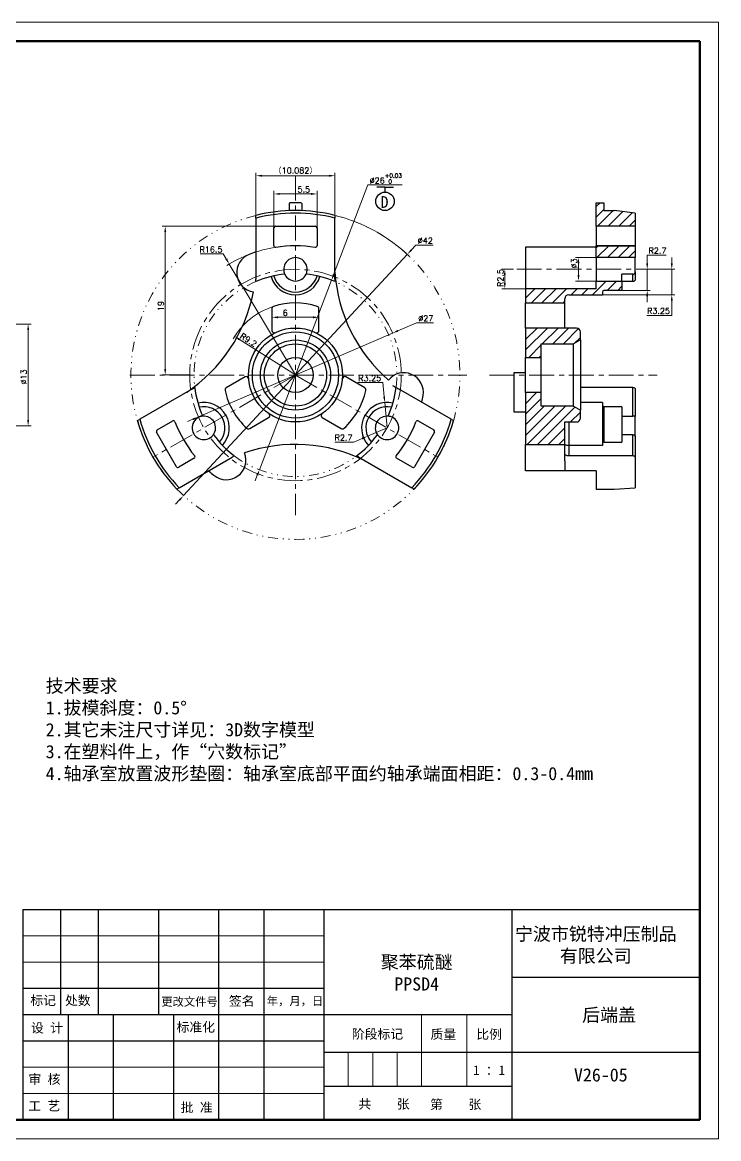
# Model space of a CAD drawing. Header units: millimetres. Extents: x 2517 to 77584, y 486 to 45347.
# Drawn here: x 4144.8 to 4233.7, y 572.1 to 714.6 of the extents above; entities that cross this region are included whole.
import ezdxf

# ---------------------------------------------------------------- set-up
doc = ezdxf.new("R2010")
doc.units = ezdxf.units.MM
doc.linetypes.add('CENTER', pattern=[50.8, 31.75, -6.35, 6.35, -6.35])
doc.linetypes.add('DIVIDE', pattern=[31.75, 12.7, -6.35, 0, -6.35, 0, -6.35])
for name, color, linetype, lineweight in [('中心线', 1, 'CENTER', 9), ('双点划线', 5, 'DIVIDE', 9), ('填充', 3, 'Continuous', 9), ('实线', 7, 'Continuous', 25), ('尺寸标注', 2, 'Continuous', 9), ('引导线', 6, 'Continuous', 9), ('文本', 3, 'Continuous', 15), ('粗实线', 9, 'Continuous', 50)]:
    doc.layers.add(name, color=color, linetype=linetype, lineweight=lineweight)
doc.styles.add('st', font='txt.shx')
doc.styles.get("Standard").update_dxf_attribs({"font": 'simfang.ttf'})
doc.dimstyles.new('st0.3', dxfattribs={"dimscale": 0.3, "dimtxt": 2.5, "dimasz": 2.5, "dimexe": 1.25, "dimexo": 0, "dimtad": 1, "dimtoh": 1, "dimdec": 3, "dimdsep": 46, "dimtxsty": 'st', "dimcen": 0, "dimclrd": 256, "dimclre": 256, "dimclrt": 256, "dimadec": 4, "dimazin": 2, "dimtfac": 1, "dimtdec": 3, "dimtmove": 0, "dimatfit": 1, "dimfxl": 1, "dimlwd": -1, "dimlwe": -1, "dimarcsym": 0})
pattern_1 = [(45, (77.1009, -419.057), (-0.6735192, 0.6735192), [])]
pattern_2 = [(45, (77.1009, -420.279), (-0.6735192, 0.6735192), [])]

# ---------------------------------------------------------------- blocks, each defined once
blk = doc.blocks.new('*D224')
at = {"layer": 'Defpoints', "color": 0, "ltscale": 0.1, "transparency": 16777216}
for p in [(4127.8, 676.09), (4127.8, 663.09), (4145.58, 663.09)]:
    blk.add_point(p, dxfattribs=at)
at = {"layer": '尺寸标注', "ltscale": 0.1, "transparency": 16777216}
for p, q in [((4127.8, 676.09), (4145.96, 676.09)), ((4145.58, 675.34), (4145.58, 663.84)), ((4127.8, 663.09), (4145.96, 663.09))]:
    blk.add_line(p, q, dxfattribs=at)
for points in [[(4145.46, 675.34), (4145.71, 675.34), (4145.58, 676.09)], [(4145.46, 663.84), (4145.71, 663.84), (4145.58, 663.09)]]:
    blk.add_solid(points, dxfattribs=at)
at = {"layer": '尺寸标注', "ltscale": 0.1, "transparency": 16777216, "insert": (4145.02, 669.34), "char_height": 0.75, "attachment_point": 5, "rotation": 90, "style": 'st'}
blk.add_mtext('%%c13', dxfattribs=at)
blk = doc.blocks.new('*D227')
at = {"layer": 'Defpoints', "color": 0, "ltscale": 0.1, "transparency": 16777216}
for p in [(4193.98, 684.99), (4165.43, 654.18)]:
    blk.add_point(p, dxfattribs=at)
at = {"layer": '尺寸标注', "ltscale": 0.1, "transparency": 16777216}
for p, q in [((4194.49, 685.54), (4195.09, 686.18)), ((4195.09, 686.18), (4197.28, 686.18)), ((4165.43, 654.18), (4193.98, 684.99)), ((4164.92, 653.63), (4164.41, 653.08))]:
    blk.add_line(p, q, dxfattribs=at)
blk.add_arc((4179.71, 669.59), 21, 46.1554, 76.1111, dxfattribs=at)
for points in [[(4194.4, 685.63), (4194.58, 685.46), (4193.98, 684.99)], [(4164.83, 653.72), (4165.01, 653.55), (4165.43, 654.18)]]:
    blk.add_solid(points, dxfattribs=at)
at = {"layer": '尺寸标注', "ltscale": 0.1, "transparency": 16777216, "insert": (4196.28, 686.75), "char_height": 0.75, "attachment_point": 5, "style": 'st'}
blk.add_mtext('∅42', dxfattribs=at)
blk = doc.blocks.new('*D231')
at = {"layer": 'Defpoints', "color": 0, "ltscale": 0.1, "transparency": 16777216}
for p in [(4177.16, 688.59), (4163.08, 669.59), (4166.21, 669.59)]:
    blk.add_point(p, dxfattribs=at)
at = {"layer": '尺寸标注', "ltscale": 0.1, "transparency": 16777216}
for p, q in [((4177.16, 688.59), (4162.71, 688.59)), ((4163.08, 687.84), (4163.08, 670.34)), ((4166.21, 669.59), (4162.71, 669.59))]:
    blk.add_line(p, q, dxfattribs=at)
for points in [[(4162.96, 687.84), (4163.21, 687.84), (4163.08, 688.59)], [(4162.96, 670.34), (4163.21, 670.34), (4163.08, 669.59)]]:
    blk.add_solid(points, dxfattribs=at)
at = {"layer": '尺寸标注', "ltscale": 0.1, "transparency": 16777216, "insert": (4162.52, 678.39), "char_height": 0.75, "attachment_point": 5, "rotation": 90, "style": 'st'}
blk.add_mtext('19', dxfattribs=at)
blk = doc.blocks.new('*D232')
at = {"layer": 'Defpoints', "color": 0, "ltscale": 0.1, "transparency": 16777216}
for p in [(4182.46, 692.71), (4176.96, 688.39), (4182.46, 688.39)]:
    blk.add_point(p, dxfattribs=at)
at = {"layer": '尺寸标注', "ltscale": 0.1, "transparency": 16777216}
for p, q in [((4176.96, 688.39), (4176.96, 693.09)), ((4182.46, 688.39), (4182.46, 693.09)), ((4177.71, 692.71), (4181.71, 692.71))]:
    blk.add_line(p, q, dxfattribs=at)
for points in [[(4177.71, 692.84), (4177.71, 692.59), (4176.96, 692.71)], [(4181.71, 692.84), (4181.71, 692.59), (4182.46, 692.71)]]:
    blk.add_solid(points, dxfattribs=at)
at = {"layer": '尺寸标注', "ltscale": 0.1, "transparency": 16777216, "insert": (4180.77, 693.28), "char_height": 0.75, "attachment_point": 5, "style": 'st'}
blk.add_mtext('5.5', dxfattribs=at)
blk = doc.blocks.new('*D233')
at = {"layer": 'Defpoints', "color": 0, "ltscale": 0.1, "transparency": 16777216}
for p in [(4171.26, 683.76), (4179.71, 669.59)]:
    blk.add_point(p, dxfattribs=at)
at = {"layer": '尺寸标注', "ltscale": 0.1, "transparency": 16777216}
for p, q in [((4170.5, 685.05), (4167.56, 685.05)), ((4170.88, 684.41), (4170.5, 685.05)), ((4179.71, 669.59), (4171.26, 683.76))]:
    blk.add_line(p, q, dxfattribs=at)
blk.add_arc((4179.71, 669.59), 16.5, 98.7831, 122.0777, dxfattribs=at)
blk.add_solid([(4170.99, 684.47), (4170.77, 684.34), (4171.26, 683.76)], dxfattribs=at)
at = {"layer": '尺寸标注', "ltscale": 0.1, "transparency": 16777216, "insert": (4168.93, 685.61), "char_height": 0.75, "attachment_point": 5, "style": 'st'}
blk.add_mtext('R16.5', dxfattribs=at)
blk = doc.blocks.new('*D234')
at = {"layer": 'Defpoints', "color": 0, "ltscale": 0.1, "transparency": 16777216}
for p in [(4176.71, 678.07), (4182.71, 678.07), (4182.71, 676.96)]:
    blk.add_point(p, dxfattribs=at)
at = {"layer": '尺寸标注', "ltscale": 0.1, "transparency": 16777216}
for p, q in [((4176.71, 678.07), (4176.71, 676.58)), ((4182.71, 678.07), (4182.71, 676.58)), ((4177.46, 676.96), (4181.96, 676.96))]:
    blk.add_line(p, q, dxfattribs=at)
for points in [[(4177.46, 677.08), (4177.46, 676.83), (4176.71, 676.96)], [(4181.96, 677.08), (4181.96, 676.83), (4182.71, 676.96)]]:
    blk.add_solid(points, dxfattribs=at)
at = {"layer": '尺寸标注', "ltscale": 0.1, "transparency": 16777216, "insert": (4178.4, 677.52), "char_height": 0.75, "attachment_point": 5, "style": 'st'}
blk.add_mtext('6', dxfattribs=at)
blk = doc.blocks.new('*D235')
at = {"layer": 'Defpoints', "color": 0, "ltscale": 0.1, "transparency": 16777216}
for p in [(4171.94, 674.52), (4179.71, 669.59)]:
    blk.add_point(p, dxfattribs=at)
at = {"layer": '尺寸标注', "ltscale": 0.1, "transparency": 16777216}
blk.add_line((4179.71, 669.59), (4172.58, 674.12), dxfattribs=at)
blk.add_arc((4179.71, 669.59), 9.2, 107.6602, 149.8958, dxfattribs=at)
blk.add_solid([(4172.64, 674.23), (4172.51, 674.01), (4171.94, 674.52)], dxfattribs=at)
at = {"layer": '尺寸标注', "ltscale": 0.1, "transparency": 16777216, "insert": (4173.71, 674.06), "char_height": 0.75, "attachment_point": 5, "rotation": 327.5604, "style": 'st'}
blk.add_mtext('R9.2', dxfattribs=at)
blk = doc.blocks.new('*D241')
at = {"layer": 'Defpoints', "color": 0, "ltscale": 0.1, "transparency": 16777216}
for p in [(4192.1, 674.94), (4167.31, 664.23)]:
    blk.add_point(p, dxfattribs=at)
at = {"layer": '尺寸标注', "ltscale": 0.1, "transparency": 16777216}
for p, q in [((4192.79, 675.24), (4195.15, 676.26)), ((4195.15, 676.26), (4197.34, 676.26)), ((4167.31, 664.23), (4192.1, 674.94)), ((4166.62, 663.94), (4165.94, 663.64))]:
    blk.add_line(p, q, dxfattribs=at)
for points in [[(4192.74, 675.35), (4192.84, 675.12), (4192.1, 674.94)], [(4166.58, 664.05), (4166.67, 663.82), (4167.31, 664.23)]]:
    blk.add_solid(points, dxfattribs=at)
at = {"layer": '尺寸标注', "ltscale": 0.1, "transparency": 16777216, "insert": (4196.34, 676.82), "char_height": 0.75, "attachment_point": 5, "style": 'st'}
blk.add_mtext('∅27', dxfattribs=at)
blk = doc.blocks.new('*D242')
at = {"layer": 'Defpoints', "color": 0, "ltscale": 0.1, "transparency": 16777216}
for p in [(4184.31, 681.69), (4175.11, 657.48)]:
    blk.add_point(p, dxfattribs=at)
at = {"layer": '尺寸标注', "ltscale": 0.1, "transparency": 16777216}
for p, q in [((4184.57, 682.39), (4188.94, 693.88)), ((4188.94, 693.88), (4193.33, 693.88)), ((4175.11, 657.48), (4184.31, 681.69)), ((4174.84, 656.78), (4174.57, 656.08))]:
    blk.add_line(p, q, dxfattribs=at)
for points in [[(4184.46, 682.44), (4184.69, 682.35), (4184.31, 681.69)], [(4174.72, 656.83), (4174.96, 656.74), (4175.11, 657.48)]]:
    blk.add_solid(points, dxfattribs=at)
at = {"layer": '尺寸标注', "ltscale": 0.1, "transparency": 16777216, "insert": (4191.23, 694.68), "char_height": 0.75, "attachment_point": 5, "style": 'st'}
blk.add_mtext('%%c26{}{\\H0.71x;\\C3;\\S+0.03^  0;}', dxfattribs=at)
blk = doc.blocks.new('*D247')
at = {"layer": 'Defpoints', "color": 0, "ltscale": 0.1, "transparency": 16777216}
for p in [(4188.92, 661.78), (4191.4, 662.84)]:
    blk.add_point(p, dxfattribs=at)
at = {"layer": '尺寸标注', "ltscale": 0.1, "transparency": 16777216}
for p, q in [((4191.4, 662.84), (4188.92, 661.78)), ((4187.16, 661.03), (4184.73, 661.03)), ((4188.23, 661.48), (4187.16, 661.03))]:
    blk.add_line(p, q, dxfattribs=at)
blk.add_solid([(4188.18, 661.6), (4188.27, 661.37), (4188.92, 661.78)], dxfattribs=at)
at = {"layer": '尺寸标注', "ltscale": 0.1, "transparency": 16777216, "insert": (4185.85, 661.59), "char_height": 0.75, "attachment_point": 5, "style": 'st'}
blk.add_mtext('R2.7', dxfattribs=at)
blk = doc.blocks.new('*D248')
at = {"layer": 'Defpoints', "color": 0, "ltscale": 0.1, "transparency": 16777216}
for p in [(4191.1, 666.07), (4191.4, 662.84)]:
    blk.add_point(p, dxfattribs=at)
at = {"layer": '尺寸标注', "ltscale": 0.1, "transparency": 16777216}
for p, q in [((4190.87, 668.62), (4187.68, 668.62)), ((4191.03, 666.82), (4190.87, 668.62)), ((4191.4, 662.84), (4191.1, 666.07))]:
    blk.add_line(p, q, dxfattribs=at)
blk.add_solid([(4191.16, 666.83), (4190.91, 666.81), (4191.1, 666.07)], dxfattribs=at)
at = {"layer": '尺寸标注', "ltscale": 0.1, "transparency": 16777216, "insert": (4189.18, 669.18), "char_height": 0.75, "attachment_point": 5, "style": 'st'}
blk.add_mtext('R3.25', dxfattribs=at)
blk = doc.blocks.new('*D251')
at = {"layer": 'Defpoints', "color": 0, "ltscale": 0.1, "transparency": 16777216}
for p in [(4218.08, 684.59), (4215.84, 681.59), (4218.08, 681.59)]:
    blk.add_point(p, dxfattribs=at)
at = {"layer": '尺寸标注', "ltscale": 0.1, "transparency": 16777216}
for p, q in [((4218.08, 684.59), (4215.46, 684.59)), ((4215.84, 683.84), (4215.84, 682.34)), ((4218.08, 681.59), (4215.46, 681.59))]:
    blk.add_line(p, q, dxfattribs=at)
for points in [[(4215.71, 683.84), (4215.96, 683.84), (4215.84, 684.59)], [(4215.71, 682.34), (4215.96, 682.34), (4215.84, 681.59)]]:
    blk.add_solid(points, dxfattribs=at)
at = {"layer": '尺寸标注', "ltscale": 0.1, "transparency": 16777216, "insert": (4215.27, 683.83), "char_height": 0.75, "attachment_point": 5, "rotation": 90, "style": 'st'}
blk.add_mtext('%%c3', dxfattribs=at)
blk = doc.blocks.new('*D252')
at = {"layer": 'Defpoints', "color": 0, "ltscale": 0.1, "transparency": 16777216}
for p in [(4224.08, 683.09), (4224.61, 683.09), (4221.38, 680.39)]:
    blk.add_point(p, dxfattribs=at)
at = {"layer": '尺寸标注', "ltscale": 0.1, "transparency": 16777216}
for p, q in [((4224.61, 683.84), (4224.61, 684.91)), ((4224.61, 684.91), (4227.04, 684.91)), ((4224.08, 683.09), (4224.98, 683.09)), ((4224.61, 680.39), (4224.61, 683.09)), ((4221.38, 680.39), (4224.98, 680.39)), ((4224.61, 679.64), (4224.61, 678.89))]:
    blk.add_line(p, q, dxfattribs=at)
for points in [[(4224.48, 683.84), (4224.73, 683.84), (4224.61, 683.09)], [(4224.48, 679.64), (4224.73, 679.64), (4224.61, 680.39)]]:
    blk.add_solid(points, dxfattribs=at)
at = {"layer": '尺寸标注', "ltscale": 0.1, "transparency": 16777216, "insert": (4225.92, 685.47), "char_height": 0.75, "attachment_point": 5, "style": 'st'}
blk.add_mtext('R2.7', dxfattribs=at)
blk = doc.blocks.new('*D253')
at = {"layer": 'Defpoints', "color": 0, "ltscale": 0.1, "transparency": 16777216}
for p in [(4226.37, 683.09), (4227.74, 683.09), (4218.88, 679.84)]:
    blk.add_point(p, dxfattribs=at)
at = {"layer": '尺寸标注', "ltscale": 0.1, "transparency": 16777216}
for p, q in [((4227.74, 683.84), (4227.74, 684.59)), ((4226.37, 683.09), (4228.12, 683.09)), ((4227.74, 683.09), (4227.74, 679.84)), ((4218.88, 679.84), (4228.12, 679.84)), ((4227.74, 679.09), (4227.74, 677.2)), ((4227.74, 677.2), (4224.55, 677.2))]:
    blk.add_line(p, q, dxfattribs=at)
for points in [[(4227.62, 683.84), (4227.87, 683.84), (4227.74, 683.09)], [(4227.62, 679.09), (4227.87, 679.09), (4227.74, 679.84)]]:
    blk.add_solid(points, dxfattribs=at)
at = {"layer": '尺寸标注', "ltscale": 0.1, "transparency": 16777216, "insert": (4226.05, 677.77), "char_height": 0.75, "attachment_point": 5, "style": 'st'}
blk.add_mtext('R3.25', dxfattribs=at)
blk = doc.blocks.new('*D254')
at = {"layer": 'Defpoints', "color": 0, "ltscale": 0.1, "transparency": 16777216}
for p in [(4206.43, 683.09), (4207.55, 683.09), (4209.08, 680.59)]:
    blk.add_point(p, dxfattribs=at)
at = {"layer": '尺寸标注', "ltscale": 0.1, "transparency": 16777216}
for p, q in [((4207.55, 683.09), (4206.05, 683.09)), ((4206.43, 681.34), (4206.43, 682.34)), ((4209.08, 680.59), (4206.05, 680.59))]:
    blk.add_line(p, q, dxfattribs=at)
for points in [[(4206.3, 682.34), (4206.55, 682.34), (4206.43, 683.09)], [(4206.3, 681.34), (4206.55, 681.34), (4206.43, 680.59)]]:
    blk.add_solid(points, dxfattribs=at)
at = {"layer": '尺寸标注', "ltscale": 0.1, "transparency": 16777216, "insert": (4205.87, 681.97), "char_height": 0.75, "attachment_point": 5, "rotation": 90, "style": 'st'}
blk.add_mtext('R2.5', dxfattribs=at)
blk = doc.blocks.new('*D262')
at = {"layer": 'Defpoints', "color": 0, "ltscale": 0.1, "transparency": 16777216}
for p in [(4184.75, 695.04), (4174.67, 689.97), (4184.75, 689.97)]:
    blk.add_point(p, dxfattribs=at)
at = {"layer": '尺寸标注', "ltscale": 0.1, "transparency": 16777216}
for p, q in [((4174.67, 689.97), (4174.67, 695.41)), ((4175.42, 695.04), (4184, 695.04)), ((4184.75, 689.97), (4184.75, 695.41))]:
    blk.add_line(p, q, dxfattribs=at)
for points in [[(4175.42, 695.16), (4175.42, 694.91), (4174.67, 695.04)], [(4184, 695.16), (4184, 694.91), (4184.75, 695.04)]]:
    blk.add_solid(points, dxfattribs=at)
at = {"layer": '尺寸标注', "ltscale": 0.1, "transparency": 16777216, "insert": (4179.71, 695.65), "char_height": 0.75, "attachment_point": 5, "style": 'st'}
blk.add_mtext('（10.082）', dxfattribs=at)

msp = doc.modelspace()

# ---------------------------------------------------------------- hatches: boundary and pattern name
at = {"layer": '填充'}
h = msp.add_hatch(dxfattribs=at)
h.set_pattern_fill('ANSI31', color=256, scale=0.3, style=0)
h.set_pattern_definition(pattern_1)
h.paths.add_polyline_path([(4218.0827, 691.5872), (4218.0827, 688.5872), (4223.0827, 688.5872), (4223.0827, 690.2557), (4220.3827, 690.5872), (4219.0827, 690.5872), (4219.0827, 691.5872)], flags=0)
h = msp.add_hatch(dxfattribs=at)
h.set_pattern_fill('ANSI31', color=256, scale=0.3, style=0)
h.set_pattern_definition(pattern_2)
h.paths.add_polyline_path([(4223.0827, 684.5872), (4223.0827, 686.0872), (4218.0827, 686.0872), (4218.0827, 684.5872)], flags=0)
h = msp.add_hatch(dxfattribs=at)
h.set_pattern_fill('ANSI31', color=256, scale=0.3, style=0)
h.set_pattern_definition(pattern_1)
edge = h.paths.add_edge_path(flags=0)
edge.add_line((4209.0827, 680.5872), (4209.0827, 678.7872))
edge.add_line((4209.0827, 678.7872), (4214.0827, 678.7872))
edge.add_line((4214.0827, 678.7872), (4214.0827, 679.3372))
edge.add_arc((4214.5827, 679.3372), 0.5, 90, 180, ccw=False)
edge.add_line((4214.5827, 679.8372), (4218.8827, 679.8372))
edge.add_line((4218.8827, 679.8372), (4218.8827, 680.1872))
edge.add_arc((4219.0827, 680.1872), 0.2, 90, 180, ccw=False)
edge.add_line((4219.0827, 680.3872), (4221.3827, 680.3872))
edge.add_line((4221.3827, 680.3872), (4221.3827, 681.5872))
edge.add_line((4221.3827, 681.5872), (4218.0827, 681.5872))
edge.add_line((4218.0827, 681.5872), (4218.0827, 680.5872))
edge.add_line((4218.0827, 680.5872), (4209.0827, 680.5872))
h = msp.add_hatch(dxfattribs=at)
h.set_pattern_fill('ANSI31', color=256, scale=0.3, style=0)
h.set_pattern_definition(pattern_2)
edge = h.paths.add_edge_path()
edge.add_line((4215.5827, 675.5872), (4209.0827, 675.5872))
edge.add_line((4209.0827, 675.5872), (4209.0827, 671.8372))
edge.add_line((4209.0827, 671.8372), (4211.0827, 671.8372))
edge.add_line((4211.0827, 671.8372), (4211.0827, 673.5622))
edge.add_line((4211.0827, 673.5622), (4215.2167, 673.5622))
edge.add_line((4215.2167, 673.5622), (4216.0827, 674.0622))
edge.add_line((4216.0827, 674.0622), (4216.0827, 675.0872))
edge.add_arc((4215.5827, 675.0872), 0.5, 0, 90)
h = msp.add_hatch(dxfattribs=at)
h.set_pattern_fill('ANSI31', color=256, scale=0.3, style=0)
h.set_pattern_definition(pattern_1)
edge = h.paths.add_edge_path()
edge.add_line((4209.0827, 667.3372), (4209.0827, 660.7197))
edge.add_line((4209.0827, 660.7197), (4214.0827, 660.7197))
edge.add_line((4214.0827, 660.7197), (4214.0827, 663.5872))
edge.add_line((4214.0827, 663.5872), (4215.5827, 663.5872))
edge.add_arc((4215.5827, 664.0872), 0.5, 270, 360)
edge.add_line((4216.0827, 664.0872), (4216.0827, 665.1122))
edge.add_line((4216.0827, 665.1122), (4215.2167, 665.6122))
edge.add_line((4215.2167, 665.6122), (4211.0827, 665.6122))
edge.add_line((4211.0827, 665.6122), (4211.0827, 667.3372))
edge.add_line((4211.0827, 667.3372), (4209.0827, 667.3372))

# ---------------------------------------------------------------- linework, layer by layer
at = {"layer": '中心线', "ltscale": 0.1}
for p, q in [((4179.7069, 695.0352), (4179.7069, 651.6921)), ((4226.3674, 683.0872), (4207.5473, 683.0872)), ((4158.5644, 669.5872), (4201.5983, 669.5872)), ((4179.7069, 669.5872), (4161.5204, 659.0872)), ((4179.7069, 669.5872), (4197.8935, 659.0872)), ((4204.4625, 669.5872), (4225.863, 669.5872))]:
    msp.add_line(p, q, dxfattribs=at)
msp.add_circle((4179.7069, 669.5872), 13.5, dxfattribs=at)
at = {"layer": '双点划线', "ltscale": 0.1}
for radius, start, end in [(21, 103.888886, 76.111114), (12.95, 112.908066, 186.497771), (12.95, 352.908066, 67.091934), (12.95, 232.908066, 307.091934)]:
    msp.add_arc((4179.7069, 669.5872), radius, start, end, dxfattribs=at)
at = {"layer": '实线', "color": 1, "ltscale": 0.1}
for p, q in [((4191.1395, 693.5614), (4190.1115, 693.5614)), ((4191.1395, 692.9464), (4191.1395, 693.5614)), ((4191.1395, 693.5614), (4192.2349, 693.5614))]:
    msp.add_line(p, q, dxfattribs=at)
at = {"layer": '实线'}
for p, q in [((4178.9069, 691.476), (4178.9069, 690.572)), ((4180.5069, 691.476), (4180.5069, 690.572)), ((4218.0827, 691.5872), (4219.0827, 691.5872)), ((4218.0827, 688.5872), (4218.0827, 691.5872)), ((4219.0827, 691.5872), (4219.0827, 690.5872)), ((4219.0827, 690.5872), (4220.3827, 690.5872)), ((4223.0827, 690.2557), (4220.3827, 690.5872)), ((4223.0827, 690.2557), (4223.0827, 688.5872)), ((4174.6661, 689.6316), (4174.6661, 689.9732)), ((4174.6661, 689.6316), (4174.6661, 681.8409)), ((4184.7478, 689.9732), (4184.7478, 689.6316)), ((4184.7478, 681.8409), (4184.7478, 689.6316)), ((4176.9569, 686.0914), (4176.9569, 688.3872)), ((4177.1569, 688.5872), (4182.2569, 688.5872)), ((4182.4569, 688.3872), (4182.4569, 686.0914)), ((4223.0827, 688.5872), (4218.0827, 688.5872)), ((4218.0827, 688.5872), (4218.0827, 688.3872)), ((4218.0827, 688.3872), (4218.0827, 686.0914)), ((4223.0827, 688.5872), (4223.0827, 688.3872)), ((4223.0827, 688.3872), (4223.0827, 686.0914)), ((4218.0827, 685.8967), (4209.0827, 685.8967)), ((4209.0827, 685.8967), (4209.0827, 683.0872)), ((4218.0827, 686.0914), (4223.0827, 686.0914)), ((4218.0827, 686.0872), (4218.0827, 686.0914)), ((4223.0827, 686.0872), (4218.0827, 686.0872)), ((4218.0827, 684.5872), (4218.0827, 686.0872)), ((4223.0827, 686.0914), (4223.0827, 686.0872)), ((4223.0827, 686.0872), (4223.0827, 684.5872)), ((4218.0827, 684.5872), (4218.0827, 681.5872)), ((4223.0827, 684.5872), (4218.0827, 684.5872)), ((4223.0827, 682.7562), (4223.0827, 684.5872)), ((4209.0827, 683.0872), (4209.0827, 680.5872)), ((4218.0827, 680.5872), (4218.0827, 681.5872)), ((4218.0827, 681.5872), (4221.3827, 681.5872)), ((4222.7827, 682.4651), (4221.3827, 682.4651)), ((4221.3827, 681.5872), (4221.3827, 682.4651)), ((4221.3827, 681.5872), (4221.3827, 680.3872)), ((4222.7827, 681.5159), (4221.3827, 681.5159)), ((4222.7827, 681.5159), (4222.7827, 682.4651)), ((4223.0827, 682.7562), (4223.0827, 681.8409)), ((4218.0827, 680.5872), (4209.0827, 680.5872)), ((4209.0827, 680.5872), (4209.0827, 678.7872)), ((4218.8827, 680.1872), (4218.8827, 679.8372)), ((4221.3827, 680.3872), (4219.0827, 680.3872)), ((4209.0827, 678.7872), (4214.0827, 678.7872)), ((4209.0827, 678.3537), (4209.0827, 678.7872)), ((4214.0827, 678.7872), (4214.0827, 679.3372)), ((4214.0827, 678.3537), (4214.0827, 678.7872)), ((4214.5827, 679.8372), (4218.8827, 679.8372)), ((4176.7069, 678.0678), (4176.7069, 675.2793)), ((4182.7069, 675.2793), (4182.7069, 678.0678)), ((4209.0827, 678.0678), (4209.0827, 678.3537)), ((4209.0827, 675.5872), (4209.0827, 678.0678)), ((4214.0827, 678.0678), (4214.0827, 678.3537)), ((4214.0827, 675.5872), (4214.0827, 678.0678)), ((4209.0827, 675.5872), (4209.0827, 671.8372)), ((4215.5827, 675.5872), (4209.0827, 675.5872)), ((4216.0827, 674.0622), (4216.0827, 675.0872)), ((4211.0827, 673.5622), (4215.2167, 673.5622)), ((4211.0827, 671.8372), (4211.0827, 673.5622)), ((4216.0827, 674.0622), (4215.2167, 673.5622)), ((4215.2167, 665.6122), (4215.2167, 673.5622)), ((4216.0827, 674.0622), (4216.0827, 665.1122)), ((4209.0827, 671.8372), (4211.0827, 671.8372)), ((4209.0827, 667.3372), (4209.0827, 671.8372)), ((4211.0827, 667.3372), (4211.0827, 671.8372)), ((4173.2774, 669.3392), (4170.8625, 667.945)), ((4188.5513, 667.945), (4186.1364, 669.3392)), ((4209.0827, 669.879), (4207.5827, 669.879)), ((4207.5827, 669.879), (4207.5827, 664.879)), ((4166.5745, 667.8259), (4159.8276, 663.9305)), ((4199.5863, 663.9305), (4192.8393, 667.8259)), ((4211.0827, 667.3372), (4209.0827, 667.3372)), ((4209.0827, 667.3372), (4209.0827, 660.7197)), ((4211.0827, 665.6122), (4211.0827, 667.3372)), ((4222.7827, 667.9884), (4216.0827, 667.9884)), ((4222.7827, 664.3303), (4222.7827, 667.9884)), ((4223.0827, 667.8259), (4223.0827, 664.2697)), ((4218.8827, 666.0872), (4216.0827, 666.0872)), ((4218.8827, 666.0872), (4218.8827, 660.6053)), ((4207.5827, 664.879), (4209.0827, 664.879)), ((4215.2167, 665.6122), (4211.0827, 665.6122)), ((4215.2167, 665.6122), (4216.0827, 665.1122)), ((4216.0827, 664.0872), (4216.0827, 665.1122)), ((4221.3827, 665.5372), (4219.0827, 665.5372)), ((4219.0827, 665.5372), (4219.0827, 661.0107)), ((4221.3827, 665.5372), (4221.3827, 661.0107)), ((4159.5317, 663.7597), (4159.8276, 663.9305)), ((4162.0507, 662.5688), (4164.0389, 663.7167)), ((4173.8625, 662.7489), (4176.2774, 664.1431)), ((4183.1364, 664.1431), (4185.5513, 662.7489)), ((4195.375, 663.7167), (4197.3632, 662.5688)), ((4199.5863, 663.9305), (4199.8822, 663.7597)), ((4214.0827, 663.5872), (4215.5827, 663.5872)), ((4214.0827, 660.7197), (4214.0827, 663.5872)), ((4214.5827, 663.5872), (4214.5827, 660.6053)), ((4221.3827, 664.3303), (4222.7827, 664.3303)), ((4223.0827, 661.726), (4223.0827, 664.2697)), ((4164.5275, 657.8789), (4161.9775, 662.2956)), ((4197.4364, 662.2956), (4194.8864, 657.8789)), ((4222.7827, 661.9662), (4221.3827, 661.9662)), ((4222.7827, 659.2574), (4222.7827, 661.9662)), ((4223.0827, 661.7357), (4223.0827, 659.0949)), ((4209.0827, 660.7197), (4214.0827, 660.7197)), ((4209.0827, 657.3662), (4209.0827, 660.7197)), ((4214.0827, 658.6435), (4214.0827, 660.7197)), ((4214.5827, 660.6053), (4214.5827, 659.2574)), ((4218.8827, 660.6053), (4214.5827, 660.6053)), ((4219.0827, 661.0107), (4221.3827, 661.0107)), ((4166.7889, 658.9536), (4164.8007, 657.8057)), ((4164.8684, 655.1996), (4171.6154, 659.0949)), ((4187.7985, 659.0949), (4194.5454, 655.1996)), ((4194.6132, 657.8057), (4192.625, 658.9536)), ((4222.7827, 659.2574), (4214.5827, 659.2574)), ((4223.0827, 659.0949), (4223.0827, 655.1996)), ((4214.0827, 657.3662), (4209.0827, 657.3662)), ((4214.0827, 658.6435), (4214.0827, 657.3662)), ((4218.0827, 657.3662), (4214.0827, 657.3662)), ((4218.0827, 657.3662), (4218.0827, 655.0287)), ((4164.8684, 655.1996), (4164.5725, 655.0287)), ((4194.8413, 655.0287), (4194.5454, 655.1996)), ((4218.0827, 655.0287), (4220.3827, 655.0287)), ((4220.3827, 655.0287), (4223.0827, 655.1996)), ((4144.9197, 601.3408), (4231.3266, 601.3408)), ((4144.9287, 601.3408), (4144.9287, 574.4586)), ((4149.7291, 601.3408), (4149.7291, 587.8997)), ((4154.5295, 601.3408), (4154.5295, 587.8997)), ((4162.2101, 601.3408), (4162.2101, 587.8997)), ((4169.8907, 601.3408), (4169.8907, 574.4586)), ((4175.6512, 601.3408), (4175.6512, 574.4586)), ((4183.3318, 601.3408), (4183.3318, 574.4586)), ((4207.3247, 601.3408), (4207.3247, 574.4586)), ((4207.3247, 592.7001), (4231.3266, 592.7001)), ((4144.9197, 591.26), (4183.3318, 591.26)), ((4144.9197, 587.8997), (4183.3318, 587.8997)), ((4150.6892, 587.8997), (4150.6892, 574.4586)), ((4156.4496, 587.8997), (4156.4496, 574.4586)), ((4164.1303, 587.8997), (4164.1303, 574.4586)), ((4183.3318, 587.8997), (4207.3247, 587.8997)), ((4144.9197, 584.5394), (4183.3318, 584.5394)), ((4183.3318, 583.0993), (4231.3266, 583.0993)), ((4183.3318, 578.779), (4207.3247, 578.779)), ((4144.9197, 574.4586), (4231.3266, 574.4586))]:
    msp.add_line(p, q, dxfattribs=at)
at = {"layer": '实线', "color": 1, "ltscale": 0.1}
msp.add_circle((4191.1395, 691.7684), 1.1781, dxfattribs=at)
at = {"layer": '实线'}
for radius in [6, 5.5, 4.475, 3.975, 2.25]:
    msp.add_circle((4179.7069, 669.5872), radius, dxfattribs=at)
for centre, radius, start, end in [((4179.0069, 691.476), 0.1, 91.831684, 180), ((4179.7069, 669.5872), 22, 88.168316, 91.831684), ((4180.4069, 691.476), 0.1, 0, 88.168316), ((4179.7069, 669.5872), 21, 76.111114, 103.888886), ((4179.7069, 669.5872), 20.6685, 75.883759, 104.116241), ((4177.1569, 688.3872), 0.2, 90, 180), ((4182.2569, 688.3872), 0.2, 0, 90), ((4177.1569, 686.0914), 0.2, 180, 278.783116), ((4179.7069, 669.5872), 16.5, 81.216884, 98.783116), ((4182.2569, 686.0914), 0.2, 261.216884, 0), ((4174.7069, 682.6639), 2.5, 110.924832, 261.487704), ((4179.7069, 669.5872), 16.5, 107.788556, 110.924832), ((4179.7069, 683.0872), 1.5, 347.251082, 192.748918), ((4179.7069, 669.5872), 12.95, 96.050084, 112.908066), ((4179.7069, 683.0872), 3.25, 196.627832, 343.372168), ((4179.7069, 683.0872), 2.9, 197.049587, 342.950413), ((4179.7069, 683.0872), 1.5, 204.503768, 335.496232), ((4179.7069, 669.5872), 12.95, 67.091934, 83.949916), ((4204.7069, 684.021), 20, 183.661932, 228.961065), ((4154.7069, 684.021), 20, 303.661932, 348.961065), ((4219.0827, 680.1872), 0.2, 90, 180), ((4179.7069, 669.5872), 9.2, 72.339827, 107.660173), ((4214.5827, 679.3372), 0.5, 90, 180), ((4177.0069, 678.0678), 0.3, 107.660173, 180), ((4182.4069, 678.0678), 0.3, 0, 72.339827), ((4177.0069, 675.2793), 0.3, 180, 295.376934), ((4182.4069, 675.2793), 0.3, 244.623066, 0), ((4215.5827, 675.0872), 0.5, 0, 90), ((4173.4274, 669.0794), 0.3, 4.623066, 120), ((4185.9864, 669.0794), 0.3, 60, 175.376934), ((4193.5317, 667.379), 2.5, 350.924832, 141.487704), ((4179.7069, 669.5872), 12.95, 187.091934, 203.949916), ((4171.0125, 667.6852), 0.3, 120, 192.339827), ((4179.7069, 669.5872), 9.2, 192.339827, 227.660173), ((4179.7069, 669.5872), 9.2, 312.339827, 347.660173), ((4188.4013, 667.6852), 0.3, 347.660173, 60), ((4179.7069, 669.5872), 12.95, 336.050084, 352.908066), ((4168.0156, 662.8372), 3.25, 316.627832, 103.372168), ((4191.3983, 662.8372), 3.25, 76.627832, 223.372168), ((4179.7069, 669.5872), 16.5, 347.788556, 350.924832), ((4168.0156, 662.8372), 2.7, 317.430828, 102.569172), ((4176.1274, 664.4029), 0.3, 300, 55.376934), ((4183.2864, 664.4029), 0.3, 124.623066, 240), ((4191.3983, 662.8372), 2.7, 77.430828, 222.569172), ((4219.0827, 665.7372), 0.2, 180, 270), ((4179.7069, 669.5872), 21, 196.111114, 223.888886), ((4179.7069, 669.5872), 20.6685, 195.883759, 224.116241), ((4164.1389, 663.5435), 0.2, 21.216884, 120), ((4179.7069, 669.5872), 16.5, 201.216884, 218.783116), ((4168.0156, 662.8372), 1.5, 107.251082, 312.748918), ((4168.0156, 662.8372), 1.5, 324.503768, 95.496232), ((4191.3983, 662.8372), 1.5, 84.503768, 215.496232), ((4191.3983, 662.8372), 1.5, 227.251082, 72.748918), ((4179.7069, 669.5872), 16.5, 321.216884, 338.783116), ((4179.7069, 669.5872), 20.6685, 315.883759, 344.116241), ((4179.7069, 669.5872), 21, 316.111114, 343.888886), ((4195.275, 663.5435), 0.2, 60, 158.783116), ((4215.5827, 664.0872), 0.5, 270, 0), ((4162.1507, 662.3956), 0.2, 120, 210), ((4179.7069, 669.5872), 12.95, 216.050084, 232.908066), ((4173.7125, 663.0087), 0.3, 227.660173, 300), ((4185.7013, 663.0087), 0.3, 240, 312.339827), ((4179.7069, 669.5872), 12.95, 307.091934, 323.949916), ((4197.2632, 662.3956), 0.2, 330, 60), ((4179.7069, 640.7197), 20, 63.661932, 108.961065), ((4166.6889, 659.1268), 0.2, 300, 38.783116), ((4170.8822, 658.7187), 2.5, 230.924832, 21.487704), ((4192.725, 659.1268), 0.2, 141.216884, 240), ((4164.7007, 657.9789), 0.2, 210, 300), ((4179.7069, 669.5872), 16.5, 227.788556, 230.924832), ((4194.7132, 657.9789), 0.2, 240, 330)]:
    msp.add_arc(centre, radius, start, end, dxfattribs=at)
for points, knots in [([(4174.6661, 681.5159), (4174.6661, 681.5159), (4174.6661, 681.5547), (4174.6661, 681.6767), (4174.6661, 681.7585), (4174.6661, 681.8409)], [0, 0, 0, 0, 0.5, 0.5, 1, 1, 1, 1]), ([(4178.2439, 682.7562), (4178.2616, 682.678), (4178.2859, 682.6035), (4178.3268, 682.497), (4178.342, 682.4651), (4178.342, 682.4651)], [0, 0, 0, 0, 0.5, 0.5, 1, 1, 1, 1]), ([(4181.0718, 682.4651), (4181.0718, 682.4651), (4181.0871, 682.497), (4181.1279, 682.6033), (4181.1523, 682.6781), (4181.17, 682.7562)], [0, 0, 0, 0, 0.5, 0.5, 1, 1, 1, 1]), ([(4184.7478, 681.8409), (4184.7478, 681.7583), (4184.7478, 681.6774), (4184.7478, 681.5544), (4184.7478, 681.5159), (4184.7478, 681.5159)], [0, 0, 0, 0, 0.5, 0.5, 1, 1, 1, 1]), ([(4222.7827, 682.4651), (4222.8628, 682.4651), (4222.9405, 682.497), (4223.0501, 682.6033), (4223.0827, 682.6781), (4223.0827, 682.7562)], [0, 0, 0, 0, 0.5, 0.5, 1, 1, 1, 1]), ([(4223.0827, 681.8409), (4223.0827, 681.7583), (4223.0535, 681.6774), (4222.9446, 681.5544), (4222.8655, 681.5159), (4222.7827, 681.5159)], [0, 0, 0, 0, 0.5, 0.5, 1, 1, 1, 1]), ([(4166.5745, 667.8259), (4166.646, 667.8672), (4166.7162, 667.9076), (4166.8226, 667.9691), (4166.856, 667.9884), (4166.856, 667.9884)], [0, 0, 0, 0, 0.5, 0.5, 1, 1, 1, 1]), ([(4192.0861, 668.2608), (4192.2056, 668.1918), (4192.323, 668.124), (4192.5019, 668.0207), (4192.5579, 667.9884), (4192.5579, 667.9884)], [0, 0, 0, 0, 0.5, 0.5, 1, 1, 1, 1]), ([(4192.5579, 667.9884), (4192.5579, 667.9884), (4192.5915, 667.969), (4192.6971, 667.908), (4192.7679, 667.8671), (4192.8393, 667.8259)], [0, 0, 0, 0, 0.5, 0.5, 1, 1, 1, 1]), ([(4222.7827, 667.9884), (4222.8653, 667.9884), (4222.9448, 667.969), (4223.053, 667.908), (4223.0827, 667.8671), (4223.0827, 667.8259)], [0, 0, 0, 0, 0.5, 0.5, 1, 1, 1, 1]), ([(4167.8719, 664.3303), (4167.8719, 664.3303), (4167.8367, 664.3276), (4167.7242, 664.3097), (4167.6473, 664.2935), (4167.5708, 664.2697)], [0, 0, 0, 0, 0.5, 0.5, 1, 1, 1, 1]), ([(4191.8431, 664.2697), (4191.7666, 664.2935), (4191.6899, 664.3097), (4191.5772, 664.3276), (4191.5419, 664.3303), (4191.5419, 664.3303)], [0, 0, 0, 0, 0.5, 0.5, 1, 1, 1, 1]), ([(4223.0827, 664.2697), (4223.0827, 664.2935), (4223.0503, 664.3097), (4222.9406, 664.3276), (4222.8629, 664.3303), (4222.7827, 664.3303)], [0, 0, 0, 0, 0.5, 0.5, 1, 1, 1, 1]), ([(4169.0338, 661.7357), (4169.0926, 661.7901), (4169.145, 661.8485), (4169.2168, 661.9371), (4169.2368, 661.9662), (4169.2368, 661.9662)], [0, 0, 0, 0, 0.5, 0.5, 1, 1, 1, 1]), ([(4190.177, 661.9662), (4190.177, 661.9662), (4190.197, 661.9371), (4190.2687, 661.8486), (4190.3213, 661.7901), (4190.3801, 661.7357)], [0, 0, 0, 0, 0.5, 0.5, 1, 1, 1, 1]), ([(4222.7827, 661.9662), (4222.8628, 661.9662), (4222.9405, 661.9371), (4223.0501, 661.8486), (4223.0827, 661.7901), (4223.0827, 661.7357)], [0, 0, 0, 0, 0.5, 0.5, 1, 1, 1, 1]), ([(4214.5827, 660.6053), (4214.5044, 660.6053), (4214.429, 660.6054), (4214.3002, 660.6066), (4214.2474, 660.6078), (4214.1216, 660.6147), (4214.0827, 660.6238), (4214.0827, 660.6372)], [0, 0, 0, 0, 0.25, 0.25, 0.5, 0.5, 1, 1, 1, 1]), ([(4219.0827, 661.0107), (4219.0298, 661.0107), (4218.978, 660.9943), (4218.9044, 660.939), (4218.8827, 660.9004), (4218.8827, 660.8613)], [0, 0, 0, 0, 0.5, 0.5, 1, 1, 1, 1]), ([(4171.8968, 659.2574), (4171.8968, 659.2574), (4171.8632, 659.238), (4171.7576, 659.177), (4171.6868, 659.1361), (4171.6154, 659.0949)], [0, 0, 0, 0, 0.5, 0.5, 1, 1, 1, 1]), ([(4187.7985, 659.0949), (4187.727, 659.1362), (4187.6569, 659.1767), (4187.5504, 659.2381), (4187.517, 659.2574), (4187.517, 659.2574)], [0, 0, 0, 0, 0.5, 0.5, 1, 1, 1, 1]), ([(4214.5827, 659.2574), (4214.4445, 659.2574), (4214.3116, 659.29), (4214.1315, 659.3924), (4214.0827, 659.4609), (4214.0827, 659.5298)], [0, 0, 0, 0, 0.5, 0.5, 1, 1, 1, 1]), ([(4223.0827, 659.0949), (4223.0827, 659.1362), (4223.0535, 659.1767), (4222.9446, 659.2381), (4222.8655, 659.2574), (4222.7827, 659.2574)], [0, 0, 0, 0, 0.5, 0.5, 1, 1, 1, 1])]:
    msp.add_open_spline(points, degree=3, knots=knots, dxfattribs=at)
at = {"layer": '引导线'}
for p, q in [((4032.1107, 714.6299), (4233.7268, 714.6299)), ((4233.7268, 572.0585), (4233.7268, 714.6299)), ((4144.9197, 597.9805), (4183.3318, 597.9805)), ((4144.9197, 594.6203), (4183.3318, 594.6203)), ((4144.9197, 581.1792), (4183.3318, 581.1792)), ((4144.9197, 577.8189), (4183.3318, 577.8189)), ((4032.1107, 572.0585), (4233.7268, 572.0585))]:
    msp.add_line(p, q, dxfattribs=at)
at = {"layer": '文本', "ltscale": 0.2}
for p, q in [((4195.8038, 587.8997), (4195.8038, 578.779)), ((4201.5642, 587.8997), (4201.5642, 578.779)), ((4186.443, 583.0993), (4186.443, 578.779)), ((4189.5633, 583.0993), (4189.5633, 578.779)), ((4192.6835, 583.0993), (4192.6835, 578.779))]:
    msp.add_line(p, q, dxfattribs=at)
at = {"layer": '粗实线'}
for p, q in [((4044.1116, 712.2297), (4231.3266, 712.2297)), ((4231.3266, 574.4586), (4231.3266, 712.2297)), ((4044.1116, 574.4586), (4231.3266, 574.4586))]:
    msp.add_line(p, q, dxfattribs=at)

# ---------------------------------------------------------------- texts
at = {"layer": '实线', "color": 1, "insert": (4191.0769, 691.6841), "char_height": 1.5, "width": 2.977465, "attachment_point": 5}
msp.add_mtext('D', dxfattribs=at)
at = {"layer": '实线', "char_height": 1.68013, "attachment_point": 5}
for s, insert, width in [('宁波市锐特冲压制品\\P有限公司', (4218.04, 596.7123), 30.32873), ('聚苯硫醚\\PPPSD4 ', (4195.1761, 593.2005), 18.899592), ('后端盖', (4219.7365, 587.7645), 22.082966), ('V26-05', (4218.6831, 580.1876), 22.082966)]:
    msp.add_mtext(s, dxfattribs=dict(at, insert=insert, width=width))
at = {"layer": '文本', "insert": (4147.825, 624.1895), "char_height": 1.680134, "width": 83.60873, "attachment_point": 4}
msp.add_mtext('技术要求\\P1.拔模斜度：0.5°\\P2.其它未注尺寸详见：3D数字模型\\P3.在塑料件上，作“穴数标记”\\P4.轴承室放置波形垫圈：轴承室底部平面约轴承端面相距：0.3-0.4mm', dxfattribs=at)
at = {"layer": '文本', "ltscale": 0.2, "attachment_point": 5}
for s, insert, char_height, width in [('标记', (4147.5043, 589.6561), 1.2001, 6.966125), ('处数', (4151.9302, 589.6456), 1.2001, 6.966125), ('签名', (4172.8416, 589.5631), 1.2001, 6.966125), ('年，月，日', (4179.6545, 589.5528), 1.05608, 6.966125), ('更改文件号', (4166.186, 589.4866), 1.05608, 15.451556), ('设 计', (4147.9952, 586.1428), 1.2001, 6.966125), ('标准化', (4166.9875, 586.252), 1.2001, 6.966125), ('阶段标记', (4190.1762, 585.3616), 1.2001, 6.966125), ('质量', (4198.5831, 585.3337), 1.2001, 6.966125), ('比例', (4204.4256, 585.3337), 1.2001, 6.966125), ('审 核', (4147.6672, 579.5948), 1.2001, 6.966125), ('1 ：1', (4204.419, 580.8041), 1.2001, 6.966125), ('工 艺', (4147.6481, 576.2116), 1.2001, 6.966125), ('批 准', (4167.0968, 575.9878), 1.2001, 6.966125), ('共    张', (4191.0068, 576.4174), 1.2001, 6.966125), ('第    张', (4200.1594, 576.3742), 1.2001, 6.966125)]:
    msp.add_mtext(s, dxfattribs=dict(at, insert=insert, char_height=char_height, width=width))

# ---------------------------------------------------------------- dimensions: what is measured, and where the dimension line sits
at = {"layer": '尺寸标注', "ltscale": 0.1}
dim = msp.add_diameter_dim_2p(p1=(4175.1065, 657.4819), p2=(4184.3074, 681.6925), text='%%c26{}{\\H0.71x;\\C3;\\S+0.03^  0;}', dimstyle='st0.3', override={"dimtp": 0.03, "dimtm": 0, "dimtdec": 3, "dimtzin": 8}, dxfattribs=at)
dim.commit()
dim.dimension.update_dxf_attribs({"geometry": '*D242', "text_midpoint": (4191.2261, 693.8757), "dimtype": 163})
dim = msp.add_linear_dim(base=(4184.7478, 695.0352), p1=(4174.6661, 689.9732), p2=(4184.7478, 689.9732), text='（<>）', dimstyle='st0.3', dxfattribs=at)
dim.commit()
dim.dimension.update_dxf_attribs({"geometry": '*D262', "text_midpoint": (4179.7069, 695.0352), "dimtype": 160})
for base, p1, p2, picture, middle in [((4182.4569, 692.7147), (4176.9569, 688.3872), (4182.4569, 688.3872), '*D232', (4180.7671, 692.7147)), ((4182.7069, 676.9577), (4176.7069, 678.0678), (4182.7069, 678.0678), '*D234', (4178.3961, 676.9577))]:
    dim = msp.add_linear_dim(base=base, p1=p1, p2=p2, dimstyle='st0.3', dxfattribs=at)
    dim.commit()
    dim.dimension.update_dxf_attribs({"geometry": picture, "text_midpoint": middle, "dimtype": 160})
for p1, p2, picture, middle in [((4165.4329, 654.1843), (4193.981, 684.9902), '*D227', (4196.275, 686.1843)), ((4167.3133, 664.2348), (4192.1005, 674.9397), '*D241', (4196.3381, 676.2569))]:
    dim = msp.add_diameter_dim_2p(p1=p1, p2=p2, dimstyle='st0.3', dxfattribs=at)
    dim.commit()
    dim.dimension.update_dxf_attribs({"geometry": picture, "text_midpoint": middle, "dimtype": 163})
dim = msp.add_linear_dim(base=(4163.0825, 669.5872), p1=(4177.1569, 688.5872), p2=(4166.2069, 669.5872), angle=90, dimstyle='st0.3', dxfattribs=at)
dim.commit()
dim.dimension.update_dxf_attribs({"geometry": '*D231', "text_midpoint": (4163.0825, 678.3881), "dimtype": 160})
for center, mpoint, picture, middle in [((4179.7069, 669.5872), (4171.2643, 683.7637), '*D233', (4168.9343, 685.0524)), ((4179.7069, 669.5872), (4171.9425, 674.5222), '*D235', (4173.4105, 673.5892)), ((4191.3983, 662.8372), (4191.1016, 666.0737), '*D248', (4189.1806, 668.6211)), ((4191.3983, 662.8372), (4188.9153, 661.7766), '*D247', (4185.8518, 661.0286))]:
    dim = msp.add_radius_dim(center=center, mpoint=mpoint, dimstyle='st0.3', dxfattribs=at)
    dim.commit()
    dim.dimension.update_dxf_attribs({"geometry": picture, "text_midpoint": middle, "dimtype": 164})
for base, p1, p2, text, picture, middle in [((4224.6064, 683.0872), (4221.3827, 680.3872), (4224.0827, 683.0872), 'R<>', '*D252', (4225.9189, 684.9125)), ((4215.8358, 681.5872), (4218.0827, 684.5872), (4218.0827, 681.5872), '%%c<>', '*D251', (4215.8358, 683.8341)), ((4227.7412, 683.0872), (4218.8827, 679.8372), (4226.3674, 683.0872), 'R<>', '*D253', (4226.0537, 677.2039)), ((4206.4295, 683.0872), (4209.0827, 680.5872), (4207.5473, 683.0872), 'R<>', '*D254', (4206.4295, 681.9694)), ((4145.5806, 663.0872), (4127.7986, 676.0872), (4127.7986, 663.0872), '%%c<>', '*D224', (4145.5806, 669.337))]:
    dim = msp.add_linear_dim(base=base, p1=p1, p2=p2, angle=90, text=text, dimstyle='st0.3', dxfattribs=at)
    dim.commit()
    dim.dimension.update_dxf_attribs({"geometry": picture, "text_midpoint": middle, "dimtype": 160})

doc.saveas('drawing.dxf')
